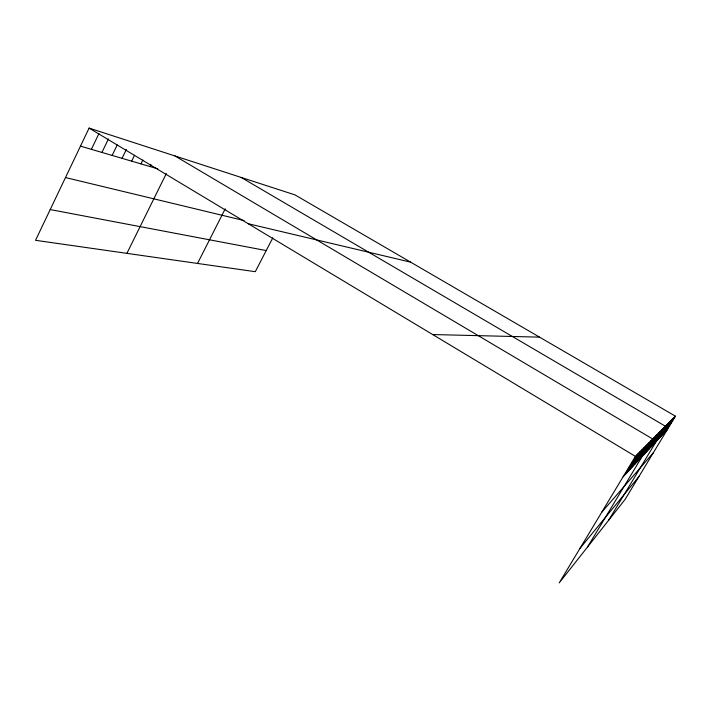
<?xml version="1.0" encoding="UTF-8"?>
<svg xmlns="http://www.w3.org/2000/svg" width="711" height="711" viewBox="0 0 711 711"><rect width="100%" height="100%" fill="white"/><g stroke="black" fill="none" stroke-linecap="round" stroke-linejoin="round"><path stroke-width="1.07" d="M675.45 416.184L635.394 456.355L559.202 582.904L625.093 499.433L675.45 416.184L295.021 194.903L89.088 128.096L35.55 240.309L255.285 271.691L272.828 237.794M91.381 149.346L98.936 133.57M101.931 152.438L108.463 138.867M112.151 155.442L117.217 144.946M122.052 158.34L126.389 149.399M131.651 161.157L134.512 155.291M140.965 163.886L142.849 160.037M149.994 166.534L150.928 164.641M126.905 253.356L166.321 173.555M197.534 263.443L225.236 208.785M625.547 474.157L637.616 454.125M627.911 471.642L639.749 451.983M630.186 469.216L641.811 449.921M632.372 466.878L643.793 447.939M634.479 464.63L645.695 446.019M636.514 462.461L647.543 444.171M638.478 460.364L649.321 442.393M640.371 458.337L651.036 440.669M587.526 547.017L652.689 439.007L175.004 155.976M643.979 454.498L654.298 437.398M645.695 452.667L655.844 435.843M647.348 450.898L657.346 434.341M648.956 449.183L658.795 432.883M650.512 447.521L660.208 431.47M652.023 445.913L661.568 430.102M653.489 444.348L662.892 428.777M654.911 442.837L664.181 427.489M608.5 520.443L665.425 426.236L241.127 177.421M657.666 439.896L666.669 424.991M658.999 438.465L667.878 423.774M660.306 437.078L669.06 422.601M661.568 435.727L670.197 421.454M662.794 434.421L671.308 420.343M663.985 433.141L672.384 419.259M665.149 431.906L673.433 418.201M666.278 430.697L674.455 417.179M580.016 548.323L638.931 476.557M601.737 512.249L653.311 452.791M623.094 476.779L667.38 429.524M432.661 334.543L539.551 337.138M50.214 209.567L266.216 250.565M248.246 223.734L410.62 262.146M65.492 177.554L244.006 220.552M80.476 146.146L157.789 168.818M89.088 128.096L635.394 456.355"/></g></svg>
